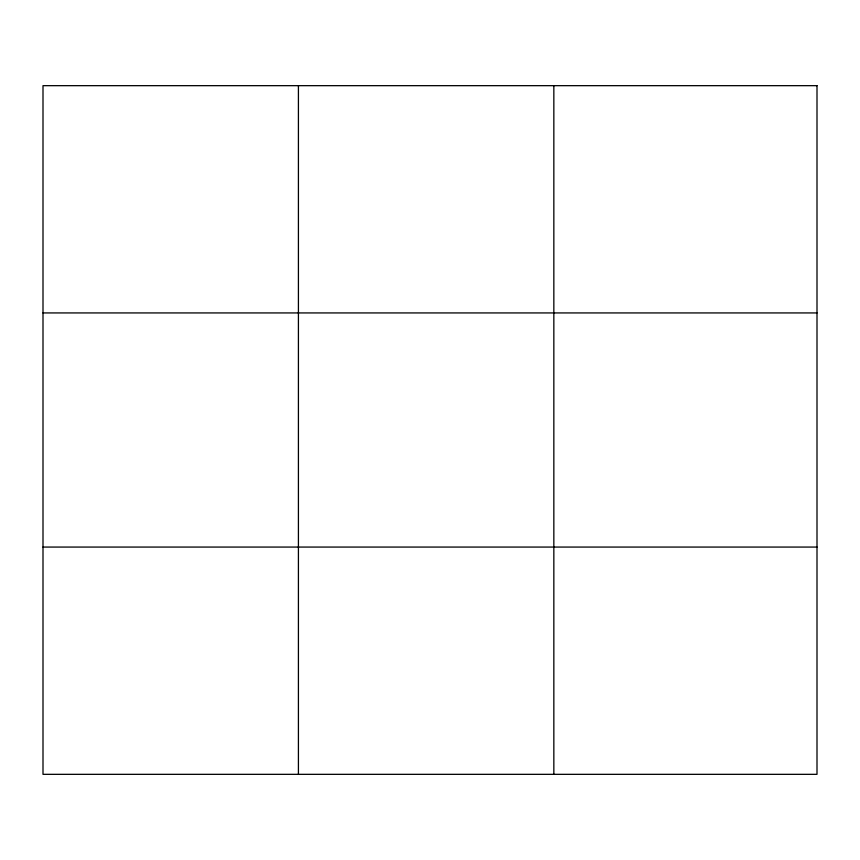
<?xml version="1.0" encoding="UTF-8"?>
<svg xmlns="http://www.w3.org/2000/svg" width="860" height="860" viewBox="0 0 860 860"><rect width="100%" height="100%" fill="white"/><g stroke="black" fill="none" stroke-linecap="round" stroke-linejoin="round"><path stroke-width="1.29" d="M298.42 85.667L298.42 774.333M553.84 85.667L553.84 774.333M43 312.933L817 312.933M43 547.067L817 547.067M817 85.667L817 774.333L43 774.333L43 85.667L817 85.667"/></g></svg>
